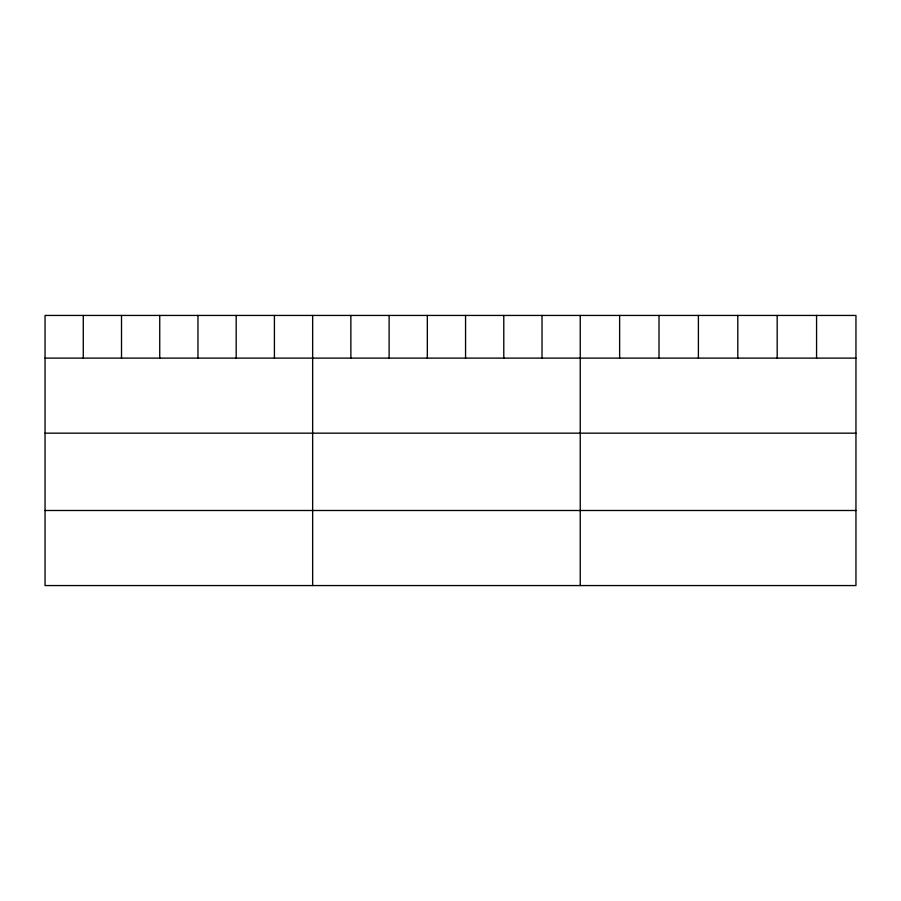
<?xml version="1.0" encoding="UTF-8"?>
<svg xmlns="http://www.w3.org/2000/svg" width="901" height="901" viewBox="0 0 901 901"><rect width="100%" height="100%" fill="white"/><g stroke="black" fill="none" stroke-linecap="round" stroke-linejoin="round"><path stroke-width="1.35" d="M855.95 358.114L855.95 585.56L45.05 585.56L45.05 315.44L855.95 315.44L855.95 358.114L45.05 358.114M45.05 433.167L855.95 433.167M45.05 510.495L855.95 510.495M816.565 315.44L816.565 358.114M777.18 315.44L777.18 358.114M737.795 315.44L737.795 358.114M698.399 315.44L698.399 358.114M659.014 315.44L659.014 358.114M619.629 315.44L619.629 358.114M580.244 315.44L580.244 585.56M542.019 315.44L542.019 358.114M503.783 315.44L503.783 358.114M465.558 315.44L465.558 358.114M427.333 315.44L427.333 358.114M389.108 315.44L389.108 358.114M350.872 315.44L350.872 358.114M312.647 315.44L312.647 585.56M274.422 315.44L274.422 358.114M236.186 315.44L236.186 358.114M197.961 315.44L197.961 358.114M159.736 315.44L159.736 358.114M121.511 315.44L121.511 358.114M83.275 315.44L83.275 358.114"/></g></svg>
